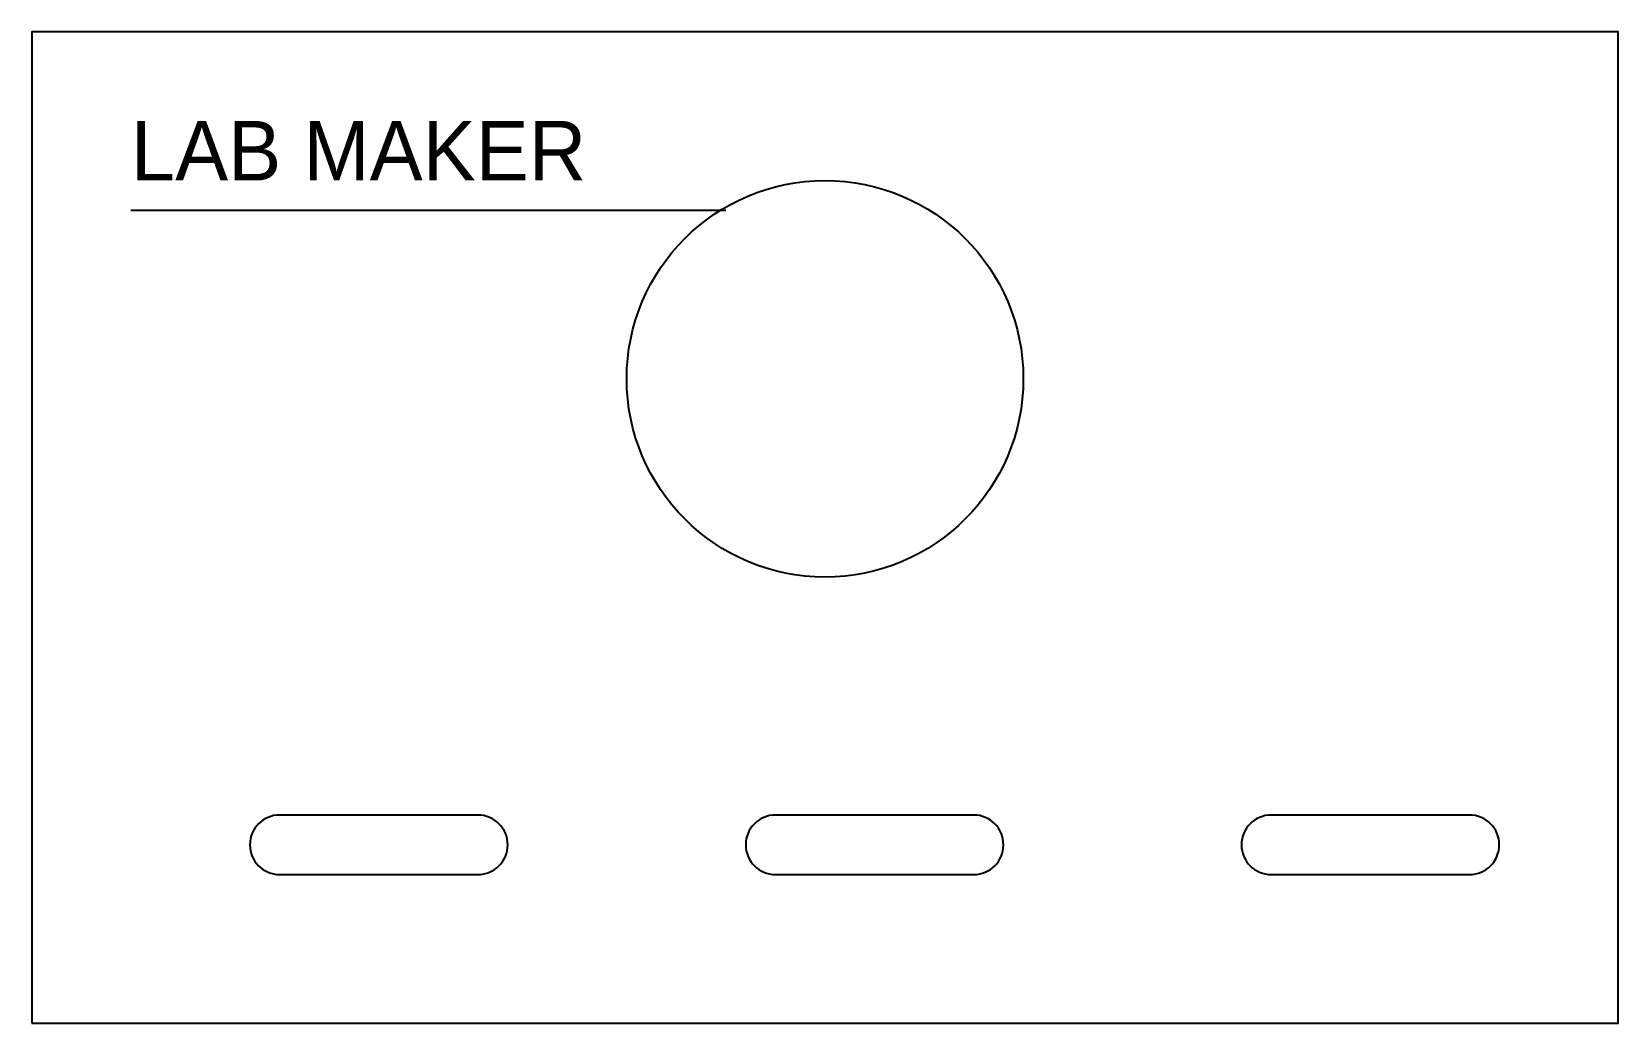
# Model space of a CAD drawing. Header units: millimetres. Extents: x 0 to 160, y 0 to 100.
import ezdxf

# ---------------------------------------------------------------- set-up
doc = ezdxf.new("R2010")
doc.units = ezdxf.units.MM
doc.layers.add('CORTE', color=1, linetype='Continuous')
doc.layers.add('GRAVACAO', color=5, linetype='Continuous')

msp = doc.modelspace()

# ---------------------------------------------------------------- linework, layer by layer
at = {"layer": 'CORTE'}
msp.add_lwpolyline([(0, 0), (160, 0), (160, 100), (0, 100)], close=True, dxfattribs=at)
for points in [[(25, 15), (45, 15, 1), (45, 21), (25, 21, 1)], [(75, 15), (95, 15, 1), (95, 21), (75, 21, 1)], [(125, 15), (145, 15, 1), (145, 21), (125, 21, 1)]]:
    msp.add_lwpolyline(points, format="xyb", close=True, dxfattribs=at)
msp.add_circle((80, 65), 20, dxfattribs=at)
at = {"layer": 'GRAVACAO'}
msp.add_line((10, 82), (70, 82), dxfattribs=at)

# ---------------------------------------------------------------- texts
msp.add_text('LAB MAKER', height=6, dxfattribs=at).set_placement((10, 85))

doc.saveas('drawing.dxf')
